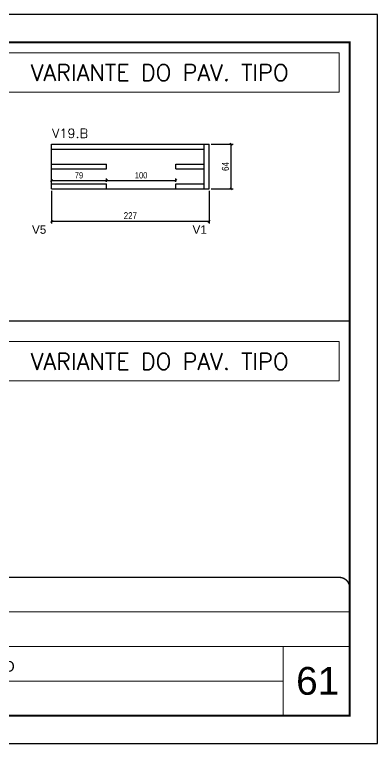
# Model space of a CAD drawing. Extents: x -10448 to -1189, y -11772 to 17235.
# Drawn here: x -9486 to -8963, y -1434 to -384 of the extents above; entities that cross this region are included whole.
import ezdxf

# ---------------------------------------------------------------- set-up
doc = ezdxf.new("R2010")
doc.units = 0
doc.linetypes.add('CONTINUO', pattern=[0])
doc.linetypes.add('DASHED', pattern=[0.75, 0.5, -0.25])
for name, color, linetype in [('5', 5, 'Continuous'), ('COTA', 241, 'Continuous'), ('Painéis', 200, 'Continuous'), ('SARR_2.2x7', 40, 'Continuous')]:
    doc.layers.add(name, color=color, linetype=linetype)
for name, color, linetype, lineweight in [('CARIMBO', 255, 'Continuous', 9), ('Folhas', 255, 'Continuous', 9), ('SARRAFO DE PRESSAO', 251, 'DASHED', 9), ('Texto Seção', 7, 'Continuous', 15)]:
    doc.layers.add(name, color=color, linetype=linetype, lineweight=lineweight)
doc.layers.add('Laje_Perimetro', color=7, linetype='Continuous', plot=False)
doc.styles.add('ARIAL', font='arial.ttf')
doc.styles.add('COTA TECNICA', font='techl___.ttf', dxfattribs={"height": 10})
doc.styles.add('COTA TECNICA-50', font='techl___.ttf', dxfattribs={"height": 9})
doc.styles.add('REGUA-120', font='ROMANS.shx', dxfattribs={"height": 15})
doc.styles.get("Standard").update_dxf_attribs({"font": 'arial.ttf'})
doc.styles.add('Tecnologia', font='')
doc.styles.get('Tecnologia').set_extended_font_data('Forgotten Futurist')
doc.dimstyles.new('COTA PAINEL-50', dxfattribs={"dimtxt": 9, "dimasz": 3, "dimexe": 3, "dimexo": 3, "dimgap": 3, "dimtad": 1, "dimdec": 1, "dimzin": 12, "dimdsep": 46, "dimtxsty": 'COTA TECNICA-50', "dimblk1": 'OBLIQUE', "dimblk2": 'OBLIQUE', "dimsah": 1, "dimcen": 0.9, "dimclrd": 4, "dimclre": 4, "dimclrt": 240, "dimadec": 1, "dimazin": 3, "dimtfac": 1, "dimtdec": 1, "dimtmove": 0, "dimatfit": 3, "dimfxl": 1, "dimtolj": 1, "dimtzin": 12, "dimarcsym": 0})
doc.dimstyles.new('PAINEL', dxfattribs={"dimtxt": 10, "dimasz": 3, "dimexe": 3, "dimexo": 3, "dimgap": 3, "dimtad": 1, "dimdec": 1, "dimzin": 12, "dimdsep": 46, "dimtxsty": 'COTA TECNICA', "dimblk1": 'OBLIQUE', "dimblk2": 'OBLIQUE', "dimsah": 1, "dimcen": 0.9, "dimclrd": 4, "dimclre": 4, "dimclrt": 240, "dimadec": 1, "dimazin": 3, "dimtfac": 1, "dimtdec": 1, "dimtmove": 0, "dimatfit": 3, "dimfxl": 1, "dimtolj": 1, "dimtzin": 12, "dimarcsym": 0})

# ---------------------------------------------------------------- blocks, each defined once
blk = doc.blocks.new('9999999999')
at = {"color": 30, "linetype": 'CONTINUO'}
for p, q in [((98564.6, 34230.2), (98564.6, 34429.4)), ((98564.6, 34379.6), (99584, 34379.6)), ((98564.6, 34329.8), (99488, 34329.8)), ((99584, 34329.8), (99488, 34329.8)), ((99488, 34329.8), (99488, 34230.2)), ((98564.6, 34280), (99488, 34280))]:
    blk.add_line(p, q, dxfattribs=at)
at = {"color": 30, "linetype": 'CONTINUO', "const_width": 2}
blk.add_lwpolyline([(99584, 34230.2), (99584, 34414.4, 0.414214), (99569, 34429.4), (98229, 34429.4, 0.414214), (98214, 34414.4), (98214, 34245.2, 0.414214), (98229, 34230.2), (99584, 34230.2)], format="xyb", dxfattribs=at)
at = {"layer": 'Folhas'}
blk.add_lwpolyline([(98139, 34190.2), (99624, 34190.2), (99624, 35240.2), (98139, 35240.2)], close=True, dxfattribs=at)
at = {"layer": 'Folhas', "color": 30, "const_width": 3}
blk.add_lwpolyline([(98214, 34230.2), (99584, 34230.2), (99584, 35200.2), (98214, 35200.2)], close=True, dxfattribs=at)
at = {"color": 7, "linetype": 'Continuous', "ltscale": 5, "style": 'ARIAL'}
for s, height, p in [('STOG', 15.48, (98837.7, 34393.1)), ('NIK SUNSET', 15.48, (98837.7, 34343.3)), ('2°, 3° E PAVIMENTO TIPO', 15.483, (98837.7, 34293.5)), ('NOVA SISTEMAS CONSTRUTIVOS', 11.059, (98263.2, 34267.2)), ('LATERAL DE VIGA', 15.483, (98837.7, 34243.7))]:
    blk.add_text(s, height=height, dxfattribs=at).set_placement(p)
at = {"layer": 'Folhas', "color": 7, "style": 'Tecnologia', "width": 1.5}
for s, p in [('CLIENTE:', (98573.7, 34397.2)), ('OBRA:', (98573.7, 34347.3)), ('PAVIMENTO:', (98573.7, 34297.5)), ('PROJETO:', (98573.7, 34247.7))]:
    blk.add_text(s, height=14, dxfattribs=at).set_placement(p)
blk = doc.blocks.new('_Oblique')
at = {"color": 0, "linetype": 'ByBlock', "lineweight": -2}
blk.add_line((-0.5, -0.5), (0.5, 0.5), dxfattribs=at)
blk = doc.blocks.new('*D2128')
at = {"layer": 'COTA', "color": 4, "linetype": 'ByBlock', "lineweight": -2, "transparency": 16777216}
for p, q in [((-9432.8, -638.3), (-9432.8, -685.2)), ((-9205.8, -638.3), (-9205.8, -685.2)), ((-9432.8, -682.2), (-9205.8, -682.2))]:
    blk.add_line(p, q, dxfattribs=at)
at = {"layer": 'Defpoints', "color": 0, "linetype": 'ByBlock', "transparency": 16777216}
for p in [(-9432.8, -635.3), (-9205.8, -635.3), (-9205.8, -682.2)]:
    blk.add_point(p, dxfattribs=at)
at = {"layer": 'COTA', "color": 4, "linetype": 'ByBlock', "lineweight": -2, "transparency": 16777216, "xscale": 3, "yscale": 3, "zscale": 3, "rotation": 180}
blk.add_blockref('_Oblique', (-9432.8, -682.2), dxfattribs=at)
at = {"layer": 'COTA', "color": 4, "linetype": 'ByBlock', "lineweight": -2, "transparency": 16777216, "xscale": 3, "yscale": 3, "zscale": 3}
blk.add_blockref('_Oblique', (-9205.8, -682.2), dxfattribs=at)
at = {"layer": 'COTA', "color": 240, "linetype": 'ByBlock', "transparency": 16777216, "insert": (-9319.3, -674.1), "char_height": 10, "attachment_point": 5, "style": 'COTA TECNICA'}
blk.add_mtext('\\A1;227', dxfattribs=at)
blk = doc.blocks.new('*D1065')
at = {"layer": 'COTA', "color": 4, "linetype": 'ByBlock', "lineweight": -2, "transparency": 16777216}
for p, q in [((-9202.8, -571.3), (-9171.2, -571.3)), ((-9174.2, -635.3), (-9174.2, -571.3)), ((-9202.8, -635.3), (-9171.2, -635.3))]:
    blk.add_line(p, q, dxfattribs=at)
at = {"layer": 'Defpoints', "color": 0, "linetype": 'ByBlock', "transparency": 16777216}
for p in [(-9205.8, -571.3), (-9174.2, -571.3), (-9205.8, -635.3)]:
    blk.add_point(p, dxfattribs=at)
at = {"layer": 'COTA', "color": 4, "linetype": 'ByBlock', "lineweight": -2, "transparency": 16777216, "xscale": 3, "yscale": 3, "zscale": 3}
for p, rotation in [((-9174.2, -571.3), 90), ((-9174.2, -635.3), 270)]:
    blk.add_blockref('_Oblique', p, dxfattribs=dict(at, rotation=rotation))
at = {"layer": 'COTA', "color": 240, "linetype": 'ByBlock', "transparency": 16777216, "insert": (-9182.3, -603.3), "char_height": 10, "attachment_point": 5, "rotation": 90, "style": 'COTA TECNICA'}
blk.add_mtext('\\A1;64', dxfattribs=at)
blk = doc.blocks.new('*D2131')
at = {"layer": 'COTA', "color": 4, "linetype": 'ByBlock', "lineweight": -2, "transparency": 16777216}
for p, q in [((-9353.8, -625.3), (-9353.8, -620.6)), ((-9353.8, -623.6), (-9253.8, -623.6)), ((-9253.8, -625.3), (-9253.8, -620.6))]:
    blk.add_line(p, q, dxfattribs=at)
at = {"layer": 'Defpoints', "color": 0, "linetype": 'ByBlock', "transparency": 16777216}
for p in [(-9353.8, -628.3), (-9253.8, -623.6), (-9253.8, -628.3)]:
    blk.add_point(p, dxfattribs=at)
at = {"layer": 'COTA', "color": 4, "linetype": 'ByBlock', "lineweight": -2, "transparency": 16777216, "xscale": 3, "yscale": 3, "zscale": 3, "rotation": 180}
blk.add_blockref('_Oblique', (-9353.8, -623.6), dxfattribs=at)
at = {"layer": 'COTA', "color": 4, "linetype": 'ByBlock', "lineweight": -2, "transparency": 16777216, "xscale": 3, "yscale": 3, "zscale": 3}
blk.add_blockref('_Oblique', (-9253.8, -623.6), dxfattribs=at)
at = {"layer": 'COTA', "color": 240, "linetype": 'ByBlock', "transparency": 16777216, "insert": (-9303.8, -616), "char_height": 9, "attachment_point": 5, "style": 'COTA TECNICA-50'}
blk.add_mtext('\\A1;100', dxfattribs=at)
blk = doc.blocks.new('*D2132')
at = {"layer": 'COTA', "color": 4, "linetype": 'ByBlock', "lineweight": -2, "transparency": 16777216}
for p, q in [((-9432.8, -625.3), (-9432.8, -620.6)), ((-9432.8, -623.6), (-9353.8, -623.6)), ((-9353.8, -625.3), (-9353.8, -620.6))]:
    blk.add_line(p, q, dxfattribs=at)
at = {"layer": 'Defpoints', "color": 0, "linetype": 'ByBlock', "transparency": 16777216}
for p in [(-9432.8, -628.3), (-9353.8, -623.6), (-9353.8, -628.3)]:
    blk.add_point(p, dxfattribs=at)
at = {"layer": 'COTA', "color": 4, "linetype": 'ByBlock', "lineweight": -2, "transparency": 16777216, "xscale": 3, "yscale": 3, "zscale": 3, "rotation": 180}
blk.add_blockref('_Oblique', (-9432.8, -623.6), dxfattribs=at)
at = {"layer": 'COTA', "color": 4, "linetype": 'ByBlock', "lineweight": -2, "transparency": 16777216, "xscale": 3, "yscale": 3, "zscale": 3}
blk.add_blockref('_Oblique', (-9353.8, -623.6), dxfattribs=at)
at = {"layer": 'COTA', "color": 240, "linetype": 'ByBlock', "transparency": 16777216, "insert": (-9393.3, -616), "char_height": 9, "attachment_point": 5, "style": 'COTA TECNICA-50'}
blk.add_mtext('\\A1;79', dxfattribs=at)

msp = doc.modelspace()

# ---------------------------------------------------------------- linework, layer by layer
at = {"layer": 'COTA', "linetype": 'ByBlock'}
msp.add_line((-9003.28, -826.18), (-10373.28, -826.18), dxfattribs=at)
at = {"layer": 'Laje_Perimetro'}
msp.add_lwpolyline([(-8963.28, -384.4), (-10448.28, -384.4), (-10448.28, -1434.4), (-8963.28, -1434.4)], close=True, dxfattribs=at)
at = {"layer": 'Painéis', "linetype": 'ByBlock'}
for p, q in [((-9432.76, -571.26), (-9205.76, -571.26)), ((-9432.76, -635.26), (-9432.76, -571.26)), ((-9205.76, -635.26), (-9205.76, -571.26)), ((-9432.76, -635.26), (-9205.76, -635.26))]:
    msp.add_line(p, q, dxfattribs=at)
at = {"layer": 'SARR_2.2x7', "linetype": 'Continuous'}
for p, q in [((-9212.76, -635.26), (-9212.76, -571.26)), ((-9432.76, -578.26), (-9212.76, -578.26)), ((-9432.76, -599.76), (-9353.76, -599.76)), ((-9432.76, -606.76), (-9353.76, -606.76)), ((-9353.76, -606.76), (-9353.76, -599.76)), ((-9253.76, -599.76), (-9212.76, -599.76)), ((-9253.76, -606.76), (-9253.76, -599.76)), ((-9253.76, -606.76), (-9212.76, -606.76)), ((-9432.76, -628.26), (-9353.76, -628.26)), ((-9353.76, -635.26), (-9353.76, -628.26)), ((-9253.76, -628.26), (-9212.76, -628.26)), ((-9253.76, -635.26), (-9253.76, -628.26))]:
    msp.add_line(p, q, dxfattribs=at)
at = {"layer": 'Texto Seção'}
for points in [[(-9540.17, -439.29), (-9018.18, -439.29), (-9018.18, -495.97), (-9540.17, -495.97)], [(-9540.17, -855.55), (-9018.18, -855.55), (-9018.18, -912.23), (-9540.17, -912.23)]]:
    msp.add_lwpolyline(points, close=True, dxfattribs=at)

# ---------------------------------------------------------------- block references
at = {"layer": 'SARRAFO DE PRESSAO', "color": 6, "linetype": 'ByBlock'}
msp.add_blockref('9999999999', (-108587.26, -35624.6), dxfattribs=at)

# ---------------------------------------------------------------- texts
at = {"layer": '5', "linetype": 'Continuous'}
for s, p in [('V5', (-9460.99, -700.2)), ('V1', (-9229.69, -700.2))]:
    msp.add_text(s, height=12, rotation=0.00004, dxfattribs=at).set_placement(p)
at = {"layer": 'CARIMBO', "style": 'ARIAL'}
msp.add_text('61', height=40, dxfattribs=at).set_placement((-9080.42, -1364.26))
at = {"layer": 'Texto Seção', "style": 'REGUA-120', "width": 1.05}
msp.add_text('V19.B', height=13, dxfattribs=at).set_placement((-9432.17, -562.08))
at = {"layer": 'Texto Seção', "char_height": 23.7362, "width": 640.4194, "attachment_point": 7, "style": 'REGUA-120'}
for insert in [(-9597.29, -479.86), (-9597.29, -896.12)]:
    msp.add_mtext('\\pxqc,t6;^JVARIANTE DO PAV. TIPO', dxfattribs=dict(at, insert=insert))

# ---------------------------------------------------------------- dimensions: what is measured, and where the dimension line sits
at = {"layer": 'COTA', "linetype": 'ByBlock'}
dim = msp.add_linear_dim(base=(-9174.18, -571.26), p1=(-9205.76, -635.26), p2=(-9205.76, -571.26), angle=90, dimstyle='PAINEL', dxfattribs=at)
dim.commit()
dim.dimension.update_dxf_attribs({"geometry": '*D1065', "text_midpoint": (-9182.29, -603.26)})
for base, p1, p2, dimstyle, picture, middle in [((-9353.76, -623.59), (-9432.76, -628.26), (-9353.76, -628.26), 'COTA PAINEL-50', '*D2132', (-9393.26, -616)), ((-9205.76, -682.18), (-9432.76, -635.26), (-9205.76, -635.26), 'PAINEL', '*D2128', (-9319.26, -674.11))]:
    dim = msp.add_linear_dim(base=base, p1=p1, p2=p2, dimstyle=dimstyle, dxfattribs=at)
    dim.commit()
    dim.dimension.update_dxf_attribs({"geometry": picture, "text_midpoint": middle})
dim = msp.add_linear_dim(base=(-9253.76, -623.59), p1=(-9353.76, -628.26), p2=(-9253.76, -628.26), dimstyle='COTA PAINEL-50', override={"dimtmove": 1}, dxfattribs=at)
dim.commit()
dim.dimension.update_dxf_attribs({"geometry": '*D2131', "text_midpoint": (-9303.76, -616)})

doc.saveas('drawing.dxf')
